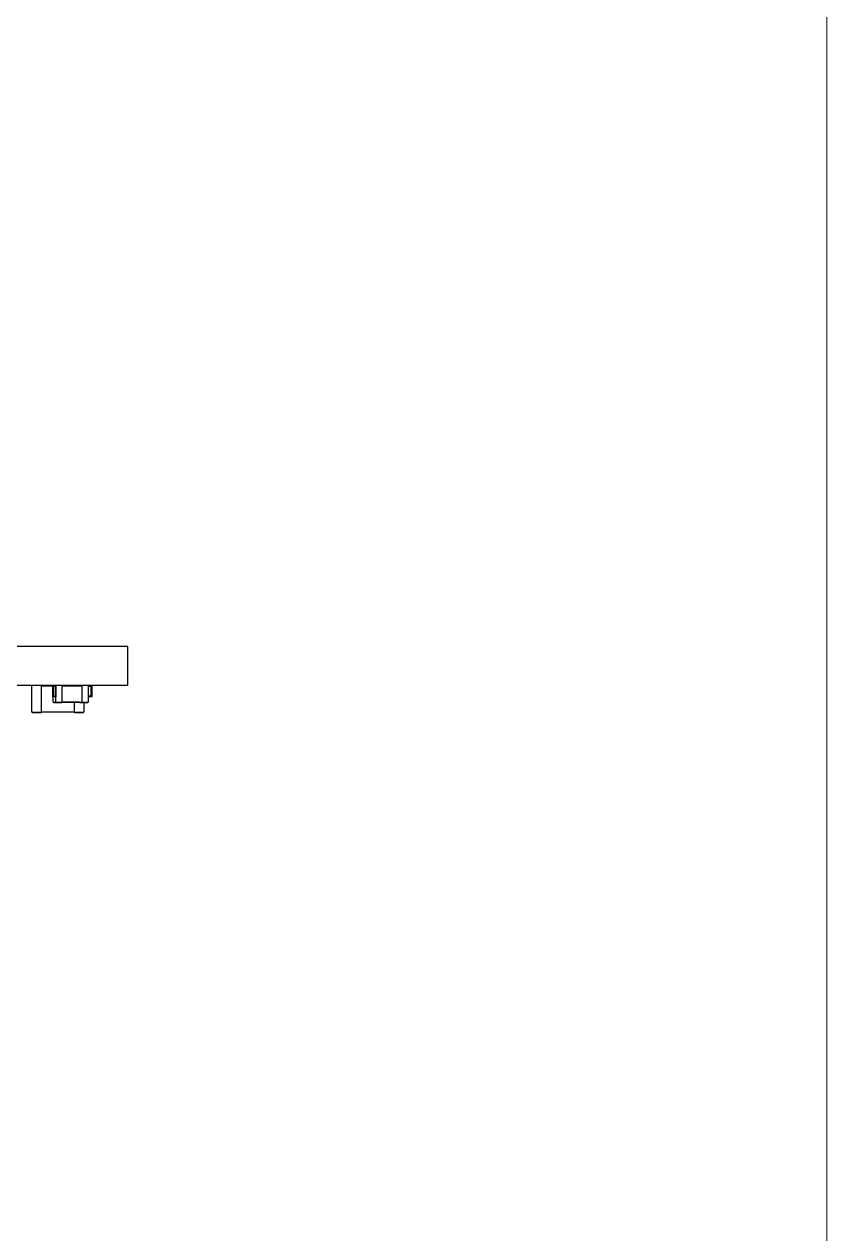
# Model space of a CAD drawing. Header units: millimetres. Extents: x -32 to 158, y -136 to 142.
# Drawn here: x 133.82 to 158.5, y -7.37 to 29.85 of the extents above; entities that cross this region are included whole.
import ezdxf

# ---------------------------------------------------------------- set-up
doc = ezdxf.new("R2010")
doc.units = ezdxf.units.MM
doc.layers.add('SHEET_A4', color=7, linetype='Continuous', lineweight=18)
doc.layers.add('VISIBLE', color=7, linetype='Continuous')

msp = doc.modelspace()

# ---------------------------------------------------------------- linework, layer by layer
at = {"layer": 'SHEET_A4'}
msp.add_lwpolyline([(-31.5, -135.5), (158.5, -135.5), (158.5, 141.5), (-31.5, 141.5)], close=True, dxfattribs=at)
at = {"layer": 'VISIBLE'}
for points in [[(137, 10.697), (105, 10.697)], [(137, 9.497), (137, 10.697)], [(137, 9.497), (105, 9.497)], [(134.062, 9.497), (134.05, 9.485)], [(134.05, 8.685), (134.05, 9.485)], [(134.35, 9.485), (134.338, 9.497)], [(134.35, 9.485), (134.696, 9.485)], [(134.35, 8.685), (134.35, 9.485)], [(134.696, 9.147), (134.696, 9.497)], [(134.716, 9.167), (134.716, 9.477)], [(134.716, 9.477), (134.788, 9.477)], [(134.788, 9.477), (134.716, 9.477)], [(134.716, 9.477), (134.716, 9.167)], [(134.8, 9.497), (134.788, 9.485)], [(134.796, 9.496), (134.788, 9.485)], [(134.788, 8.985), (134.788, 9.485)], [(134.788, 8.985), (134.788, 9.485)], [(134.788, 8.985), (134.788, 9.485)], [(134.796, 9.496), (134.796, 9.497)], [(134.796, 9.147), (134.796, 9.485)], [(134.988, 9.485), (134.976, 9.497)], [(134.988, 9.485), (135.588, 9.485)], [(134.988, 8.985), (134.988, 9.485)], [(135.146, 9.497), (135.146, 9.485)], [(135.146, 9.485), (135.35, 9.485)], [(135.362, 9.497), (135.35, 9.485)], [(135.446, 9.485), (135.446, 9.497)], [(135.546, 9.485), (135.546, 9.497)], [(135.6, 9.497), (135.588, 9.485)], [(135.588, 9.485), (135.588, 8.985)], [(135.788, 9.485), (135.776, 9.497)], [(135.788, 9.485), (135.788, 8.985)], [(135.788, 9.477), (135.876, 9.477)], [(135.876, 9.477), (135.788, 9.477)], [(135.876, 9.477), (135.876, 9.167)], [(135.876, 9.167), (135.876, 9.477)], [(135.896, 9.497), (135.896, 9.147)], [(134.788, 9.147), (134.696, 9.147)], [(134.712, 8.985), (134.712, 9.147)], [(134.712, 8.985), (134.724, 8.973)], [(134.788, 9.167), (134.716, 9.167)], [(134.716, 9.167), (134.788, 9.167)], [(134.9, 8.973), (134.724, 8.973)], [(134.724, 8.973), (134.9, 8.973)], [(134.788, 8.985), (134.8, 8.973)], [(134.8, 8.973), (134.788, 8.985)], [(134.788, 8.985), (134.8, 8.973)], [(134.8, 8.973), (134.788, 8.985)], [(134.788, 8.985), (134.8, 8.973)], [(134.8, 8.973), (134.788, 8.985)], [(134.8, 8.973), (134.976, 8.973)], [(134.976, 8.973), (134.8, 8.973)], [(134.8, 8.973), (134.976, 8.973)], [(134.976, 8.973), (134.8, 8.973)], [(134.8, 8.973), (134.8, 8.973)], [(134.8, 8.973), (134.976, 8.973)], [(134.976, 8.973), (134.8, 8.973)], [(134.8, 8.973), (134.976, 8.973)], [(134.976, 8.973), (134.8, 8.973)], [(134.9, 8.973), (134.9, 8.973)], [(134.9, 8.973), (134.9, 8.973)], [(135.512, 8.985), (134.976, 8.985)], [(134.976, 8.973), (134.988, 8.985)], [(134.988, 8.985), (134.976, 8.973)], [(134.976, 8.973), (134.988, 8.985)], [(134.988, 8.985), (134.976, 8.973)], [(134.976, 8.973), (134.988, 8.985)], [(134.988, 8.985), (134.976, 8.973)], [(134.976, 8.973), (134.976, 8.973)], [(134.988, 8.985), (135.588, 8.985)], [(135.35, 8.985), (135.35, 8.685)], [(135.524, 8.973), (135.512, 8.985)], [(135.7, 8.973), (135.524, 8.973)], [(135.524, 8.973), (135.7, 8.973)], [(135.588, 8.985), (135.6, 8.973)], [(135.6, 8.973), (135.588, 8.985)], [(135.588, 8.985), (135.6, 8.973)], [(135.6, 8.973), (135.588, 8.985)], [(135.588, 8.985), (135.6, 8.973)], [(135.6, 8.973), (135.588, 8.985)], [(135.6, 8.973), (135.776, 8.973)], [(135.776, 8.973), (135.6, 8.973)], [(135.6, 8.973), (135.776, 8.973)], [(135.776, 8.973), (135.6, 8.973)], [(135.6, 8.973), (135.776, 8.973)], [(135.776, 8.973), (135.6, 8.973)], [(135.6, 8.973), (135.6, 8.973)], [(135.6, 8.973), (135.776, 8.973)], [(135.776, 8.973), (135.6, 8.973)], [(135.65, 8.973), (135.65, 8.685)], [(135.7, 8.973), (135.7, 8.973)], [(135.7, 8.973), (135.7, 8.973)], [(135.788, 8.985), (135.776, 8.973)], [(135.776, 8.973), (135.788, 8.985)], [(135.788, 8.985), (135.776, 8.973)], [(135.776, 8.973), (135.788, 8.985)], [(135.788, 8.985), (135.776, 8.973)], [(135.776, 8.973), (135.788, 8.985)], [(135.776, 8.973), (135.776, 8.973)], [(135.876, 9.167), (135.788, 9.167)], [(135.788, 9.167), (135.796, 9.167)], [(135.788, 9.147), (135.796, 9.147)], [(135.796, 9.167), (135.876, 9.167)], [(135.796, 9.167), (135.796, 9.147)], [(135.896, 9.147), (135.796, 9.147)], [(134.05, 8.685), (134.062, 8.673)], [(134.062, 8.673), (134.05, 8.685)], [(134.062, 8.673), (134.338, 8.673)], [(134.338, 8.673), (134.062, 8.673)], [(134.338, 8.673), (134.35, 8.685)], [(134.35, 8.685), (134.338, 8.673)], [(134.35, 8.685), (135.35, 8.685)], [(135.35, 8.685), (135.362, 8.673)], [(135.362, 8.673), (135.35, 8.685)], [(135.362, 8.673), (135.638, 8.673)], [(135.638, 8.673), (135.362, 8.673)], [(135.65, 8.685), (135.638, 8.673)], [(135.638, 8.673), (135.65, 8.685)]]:
    msp.add_lwpolyline(points, dxfattribs=at)

doc.saveas('drawing.dxf')
